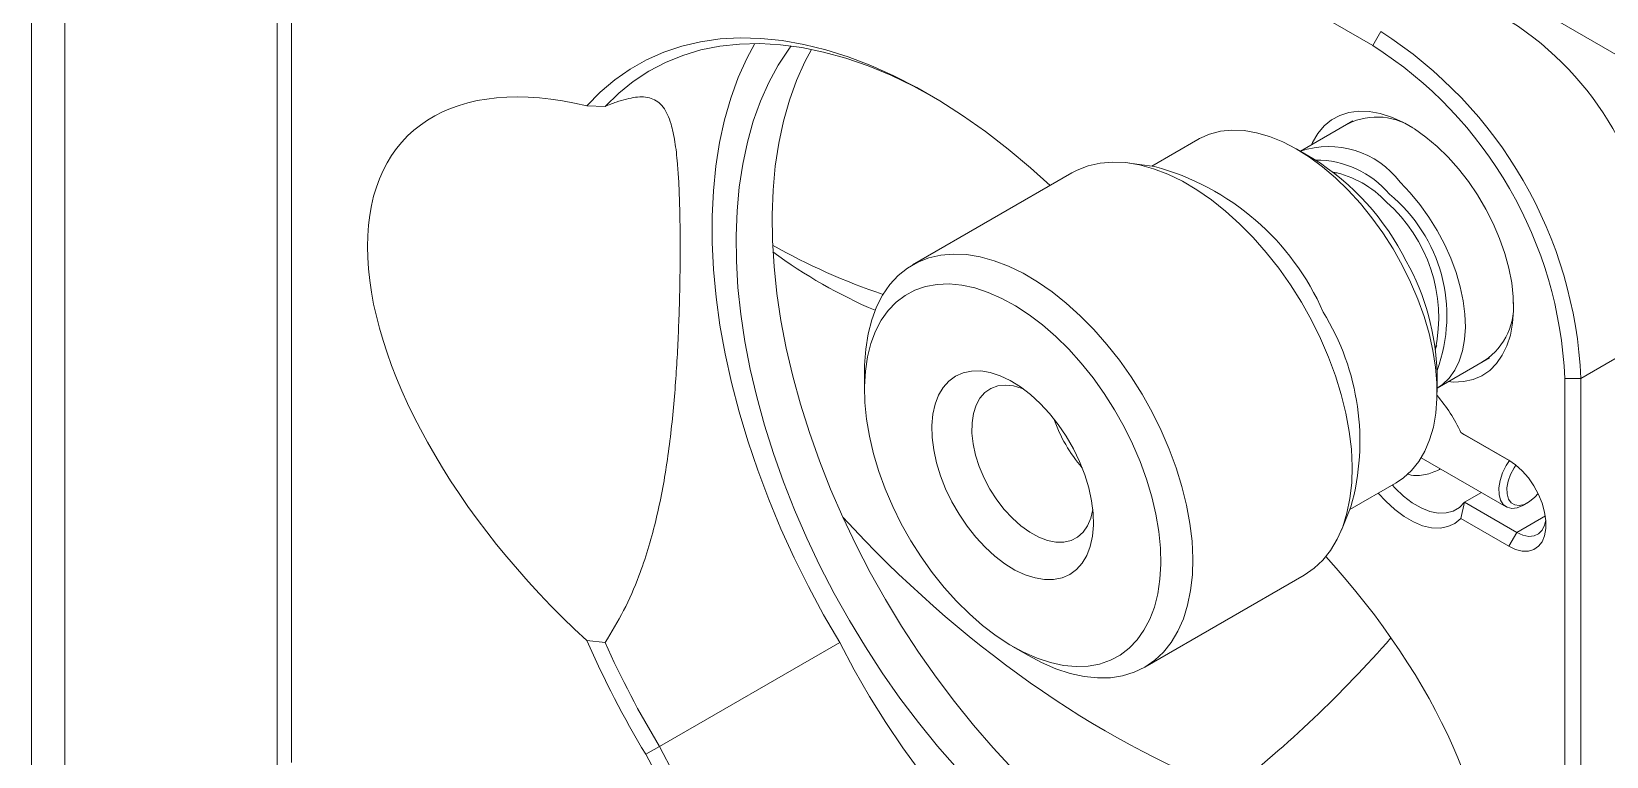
# Model space of a CAD drawing. Header units: inches. Extents: x 0.1 to 10.9, y 0 to 8.5.
# Drawn here: x 7.174 to 8.101, y 7.19 to 7.617 of the extents above; entities that cross this region are included whole.
import ezdxf

# ---------------------------------------------------------------- set-up
doc = ezdxf.new("R2010")
doc.units = ezdxf.units.IN
doc.header["$MEASUREMENT"] = 0

msp = doc.modelspace()

# ---------------------------------------------------------------- linework, layer by layer
at = {"color": 7, "linetype": 'Continuous', "lineweight": 0}
for p, q in [((7.17416, 7.13412), (7.17416, 8.15752)), ((7.31875, 7.17795), (7.31875, 7.94379)), ((7.96364, 7.60853), (7.44038, 7.91061)), ((7.32725, 7.84527), (7.32725, 7.1866)), ((8.25463, 7.51783), (7.76835, 7.79855)), ((7.96836, 7.6167), (7.96364, 7.60853)), ((7.51178, 7.57262), (7.50109, 7.57293)), ((7.95192, 7.56407), (7.92106, 7.54626)), ((7.86073, 7.55319), (7.83358, 7.53752)), ((7.9285, 7.54197), (7.91907, 7.54741)), ((7.83525, 7.53729), (7.82049, 7.5393)), ((7.78663, 7.53351), (7.69281, 7.47935)), ((8.00155, 7.40683), (8.03241, 7.42464)), ((7.6645, 7.41678), (7.6645, 7.40589)), ((8.00155, 7.40453), (8.00155, 7.41542)), ((8.08621, 7.41257), (8.07678, 7.41257)), ((8.07678, 6.7539), (8.07678, 7.41257)), ((8.08621, 7.41257), (8.08621, 6.7539)), ((8.01554, 7.3807), (8.04378, 7.3644)), ((8.01773, 7.37944), (8.01554, 7.3807)), ((8.04396, 7.36429), (8.01773, 7.37944)), ((7.99221, 7.36589), (8.0422, 7.33703)), ((7.95023, 7.33544), (7.97739, 7.35111)), ((8.02765, 7.34543), (8.01773, 7.3397)), ((7.94523, 7.32321), (7.95087, 7.33701)), ((8.01773, 7.3397), (8.01554, 7.33007)), ((8.01773, 7.3397), (8.0485, 7.32194)), ((8.05262, 7.33806), (8.05498, 7.33942)), ((8.04378, 7.31377), (8.01554, 7.33007)), ((8.0485, 7.32194), (8.04378, 7.31377)), ((7.82947, 7.24263), (7.92328, 7.29679)), ((7.50109, 7.25822), (7.51178, 7.25707)), ((7.54384, 7.19586), (7.64991, 7.25709)), ((7.7517, 7.25485), (7.76112, 7.2494)), ((7.54384, 7.19586), (7.53569, 7.19138))]:
    msp.add_line(p, q, dxfattribs=at)
at = {"color": 8, "linetype": 'Continuous', "lineweight": 0}
for p, q in [((7.19368, 8.1303), (7.19368, 7.13667)), ((8.12956, 7.4376), (8.08621, 7.41257)), ((8.06528, 7.33162), (8.0485, 7.32194))]:
    msp.add_line(p, q, dxfattribs=at)
at = {"color": 7, "linetype": 'Continuous', "lineweight": 0, "flags": 128}
for points in [[(7.50109, 7.57293), (7.50899, 7.58104), (7.51748, 7.58829), (7.52655, 7.59463), (7.53617, 7.60006), (7.5463, 7.60456), (7.55691, 7.60811), (7.56797, 7.61071), (7.57945, 7.61234), (7.59131, 7.613), (7.60351, 7.61268), (7.61602, 7.6114), (7.62879, 7.60915), (7.64179, 7.60593), (7.65498, 7.60177), (7.66831, 7.59667), (7.68175, 7.59065), (7.69525, 7.58373), (7.70877, 7.57592), (7.72228, 7.56726), (7.73571, 7.55776), (7.74905, 7.54747), (7.76224, 7.5364), (7.7737, 7.52605)], [(7.70442, 7.57853), (7.6933, 7.58452), (7.67991, 7.59094), (7.66661, 7.59644), (7.65344, 7.601), (7.64043, 7.6046), (7.62764, 7.60725), (7.6151, 7.60893), (7.60285, 7.60962), (7.59093, 7.60934), (7.57938, 7.60809), (7.56824, 7.60585), (7.55754, 7.60265), (7.54731, 7.5985), (7.53759, 7.5934), (7.52841, 7.58737), (7.5198, 7.58044), (7.51178, 7.57262)], [(7.60001, 7.60965), (7.59532, 7.6009), (7.59022, 7.58957), (7.58583, 7.57751), (7.58216, 7.56479), (7.57921, 7.55142), (7.577, 7.53747), (7.57553, 7.52296), (7.57481, 7.50795), (7.57485, 7.49249), (7.57563, 7.47662), (7.57716, 7.46039), (7.57944, 7.44386), (7.58245, 7.42707), (7.58619, 7.41008), (7.59065, 7.39295), (7.59581, 7.37572), (7.60165, 7.35846), (7.60816, 7.34121), (7.61531, 7.32403), (7.62309, 7.30697), (7.63147, 7.2901), (7.64041, 7.27345), (7.64991, 7.25709)], [(7.71898, 7.18292), (7.70742, 7.19622), (7.69621, 7.21008), (7.68539, 7.22445), (7.67499, 7.23928), (7.66505, 7.25452), (7.65561, 7.27013), (7.64668, 7.28605), (7.6383, 7.30222), (7.63051, 7.3186), (7.62332, 7.33512), (7.61676, 7.35175), (7.61085, 7.36841), (7.60561, 7.38505), (7.60106, 7.40162), (7.59722, 7.41807), (7.59409, 7.43433), (7.59168, 7.45036), (7.59001, 7.4661), (7.58909, 7.48151), (7.5889, 7.49651), (7.58946, 7.51108), (7.59076, 7.52516), (7.59279, 7.5387), (7.59556, 7.55166), (7.59905, 7.56399), (7.60325, 7.57566), (7.60815, 7.58662), (7.61372, 7.59684), (7.61996, 7.60629), (7.62138, 7.6082)], [(7.63325, 7.6062), (7.62936, 7.59887), (7.62446, 7.5879), (7.62027, 7.57624), (7.61678, 7.5639), (7.61401, 7.55094), (7.61197, 7.5374), (7.61067, 7.52333), (7.61011, 7.50876), (7.6103, 7.49375), (7.61123, 7.47835), (7.6129, 7.46261), (7.6153, 7.44658), (7.61843, 7.43031), (7.62228, 7.41387), (7.62683, 7.3973), (7.63206, 7.38065), (7.63797, 7.36399), (7.64453, 7.34737), (7.65172, 7.33084), (7.65952, 7.31447), (7.66789, 7.29829), (7.67682, 7.28238), (7.68627, 7.26677), (7.69621, 7.25153), (7.7066, 7.23669), (7.71742, 7.22233), (7.72863, 7.20847), (7.74019, 7.19516), (7.75206, 7.18246)], [(7.92768, 7.55008), (7.9283, 7.55143), (7.93138, 7.55667), (7.9351, 7.5611), (7.93942, 7.56466), (7.9443, 7.56733), (7.94967, 7.56905), (7.95546, 7.56982), (7.96162, 7.56962), (7.96805, 7.56846), (7.97469, 7.56634), (7.98145, 7.5633), (7.98826, 7.55938), (7.99502, 7.55461), (8.00166, 7.54906), (8.00809, 7.54279), (8.01425, 7.53589), (8.02004, 7.52843), (8.02541, 7.5205), (8.03029, 7.51221), (8.03462, 7.50365), (8.03834, 7.49492), (8.04141, 7.48614), (8.04379, 7.4774), (8.04546, 7.46882), (8.0464, 7.4605), (8.04659, 7.45254), (8.04602, 7.44503), (8.04472, 7.43807), (8.04269, 7.43175), (8.03996, 7.42613), (8.03655, 7.42129), (8.03253, 7.41728), (8.02792, 7.41416), (8.02279, 7.41197), (8.0172, 7.41072), (8.01121, 7.41043), (8.00817, 7.41064)], [(7.86073, 7.55319), (7.86176, 7.55377), (7.86766, 7.55634), (7.87403, 7.55797), (7.8808, 7.55864), (7.88793, 7.55835), (7.89533, 7.55709), (7.90295, 7.55488), (7.91071, 7.55175), (7.91855, 7.54771), (7.92639, 7.54281), (7.93417, 7.53708), (7.94181, 7.53059), (7.94925, 7.52338), (7.95641, 7.51554), (7.96323, 7.50711), (7.96965, 7.49819), (7.97562, 7.48885), (7.98107, 7.47918)], [(7.78663, 7.53351), (7.78963, 7.5351), (7.79618, 7.53766), (7.80319, 7.53927), (7.8106, 7.5399), (7.81837, 7.53956), (7.82641, 7.53824), (7.83469, 7.53596), (7.84312, 7.53274), (7.85164, 7.52859), (7.86019, 7.52356), (7.8687, 7.51768), (7.8771, 7.51099), (7.88532, 7.50356), (7.89331, 7.49543), (7.901, 7.48668), (7.90833, 7.47737), (7.91524, 7.46757), (7.92168, 7.45735), (7.9276, 7.44681)], [(7.94276, 7.53356), (7.94186, 7.53358), (7.9409, 7.53358)], [(8.00153, 7.40681), (8.00477, 7.40901), (8.00867, 7.41275), (8.01196, 7.41733), (8.01458, 7.42268), (8.01651, 7.42873), (8.01773, 7.43541), (8.0182, 7.44262), (8.01793, 7.45027), (8.01693, 7.45826), (8.0152, 7.4665), (8.01277, 7.47486), (8.00966, 7.48325), (8.00593, 7.49154), (8.00161, 7.49965), (7.99677, 7.50745), (7.99146, 7.51485), (7.98576, 7.52174), (7.97975, 7.52805)], [(7.6645, 7.41678), (7.66455, 7.42032), (7.6652, 7.42979), (7.6666, 7.43872), (7.66875, 7.44704), (7.67161, 7.45469), (7.67518, 7.4616), (7.67942, 7.46773), (7.68429, 7.47302), (7.68977, 7.47743), (7.69581, 7.48094), (7.70236, 7.4835), (7.70937, 7.48511), (7.71679, 7.48574), (7.72455, 7.4854), (7.7326, 7.48408), (7.74087, 7.4818), (7.7493, 7.47858), (7.75782, 7.47443), (7.76637, 7.4694), (7.77488, 7.46352), (7.78328, 7.45683), (7.7915, 7.4494), (7.79949, 7.44127), (7.80718, 7.43252), (7.81451, 7.42321), (7.82142, 7.4134), (7.82786, 7.40319), (7.83378, 7.39265)], [(7.98107, 7.47918), (7.98596, 7.46927), (7.99025, 7.4592), (7.99389, 7.44907), (7.99685, 7.43896), (7.99911, 7.42897), (8.00064, 7.4192), (8.00144, 7.40972), (8.00148, 7.40063), (8.00079, 7.392), (7.99935, 7.38392), (7.99718, 7.37645), (7.99431, 7.36968), (7.99076, 7.36364), (7.98655, 7.35841), (7.98174, 7.35403), (7.97739, 7.35111)], [(7.81726, 7.38412), (7.82229, 7.37395), (7.82672, 7.36362), (7.8305, 7.35323), (7.83362, 7.34285), (7.83603, 7.33258), (7.83772, 7.32251), (7.83869, 7.31272), (7.8389, 7.30329), (7.83838, 7.29432), (7.83712, 7.28586), (7.83512, 7.278), (7.83242, 7.2708), (7.82902, 7.26432), (7.82497, 7.25862), (7.82029, 7.25375), (7.81503, 7.24974), (7.80923, 7.24664), (7.80293, 7.24447), (7.7962, 7.24325), (7.78909, 7.24298), (7.78166, 7.24367), (7.77398, 7.24532), (7.7661, 7.24791), (7.7581, 7.25142), (7.75005, 7.25581), (7.74201, 7.26106), (7.73406, 7.26711), (7.72625, 7.27392), (7.71867, 7.28142), (7.71136, 7.28956), (7.7044, 7.29826), (7.69784, 7.30745), (7.69174, 7.31704), (7.68616, 7.32697), (7.68113, 7.33714), (7.6767, 7.34747), (7.67292, 7.35786), (7.66981, 7.36824), (7.66739, 7.37851), (7.6657, 7.38858), (7.66474, 7.39837), (7.66452, 7.4078), (7.66504, 7.41678), (7.66631, 7.42523), (7.6683, 7.43309), (7.671, 7.4403), (7.6744, 7.44677), (7.67845, 7.45247), (7.68313, 7.45734), (7.68839, 7.46135), (7.69419, 7.46445), (7.70049, 7.46662), (7.70722, 7.46785), (7.71433, 7.46811), (7.72176, 7.46742), (7.72944, 7.46577), (7.73732, 7.46318), (7.74532, 7.45967), (7.75337, 7.45528), (7.76141, 7.45003), (7.76936, 7.44398), (7.77717, 7.43717), (7.78475, 7.42967), (7.79206, 7.42153), (7.79902, 7.41283), (7.80558, 7.40364), (7.81168, 7.39405), (7.81726, 7.38412)], [(7.9276, 7.44681), (7.93295, 7.43602), (7.93769, 7.42507), (7.94178, 7.41404), (7.94519, 7.40302), (7.94789, 7.39209), (7.94987, 7.38135), (7.95111, 7.37086), (7.95159, 7.36073), (7.95131, 7.35102), (7.95029, 7.34181), (7.94851, 7.33318), (7.94601, 7.32519), (7.94279, 7.3179), (7.93888, 7.31137), (7.93432, 7.30566), (7.92913, 7.3008), (7.92337, 7.29684), (7.92328, 7.29679)], [(8.00049, 7.43035), (8.00086, 7.43097), (8.00141, 7.43197)], [(7.7875, 7.37115), (7.79115, 7.36357), (7.79418, 7.35587), (7.79655, 7.34816), (7.7982, 7.34057), (7.79912, 7.33322), (7.7993, 7.32622), (7.79872, 7.31968), (7.7974, 7.3137), (7.79536, 7.30839), (7.79263, 7.30382), (7.78926, 7.30007), (7.7853, 7.29719), (7.7808, 7.29523), (7.77585, 7.29422), (7.77052, 7.29418), (7.76488, 7.29511), (7.75905, 7.29699), (7.75309, 7.29979), (7.74712, 7.30347), (7.74121, 7.30798), (7.73548, 7.31323), (7.72999, 7.31915), (7.72485, 7.32565), (7.72014, 7.33262), (7.71592, 7.33995), (7.71227, 7.34752), (7.70924, 7.35522), (7.70688, 7.36293), (7.70522, 7.37052), (7.7043, 7.37787), (7.70413, 7.38487), (7.7047, 7.39141), (7.70602, 7.39739), (7.70806, 7.4027), (7.71079, 7.40727), (7.71416, 7.41102), (7.71812, 7.4139), (7.72262, 7.41586), (7.72757, 7.41687), (7.73291, 7.41691), (7.73854, 7.41598), (7.74437, 7.4141), (7.75033, 7.4113), (7.7563, 7.40762), (7.76221, 7.40311), (7.76795, 7.39786), (7.77343, 7.39194), (7.77857, 7.38544), (7.78328, 7.37847), (7.7875, 7.37115)], [(7.7989, 7.33559), (7.79888, 7.33547), (7.79769, 7.33028), (7.79577, 7.32576), (7.79317, 7.32203), (7.78993, 7.31916), (7.78612, 7.31721), (7.78184, 7.31622), (7.77716, 7.31622), (7.7722, 7.31719), (7.76704, 7.31913), (7.76181, 7.32199), (7.75662, 7.32571), (7.75158, 7.33022), (7.74678, 7.3354), (7.74235, 7.34116), (7.73836, 7.34738), (7.73491, 7.35391), (7.73207, 7.36062), (7.7299, 7.36737), (7.72845, 7.37401), (7.72774, 7.3804), (7.72779, 7.38641), (7.72861, 7.3919), (7.73017, 7.39677), (7.73244, 7.4009), (7.73537, 7.40421), (7.7389, 7.40663), (7.74295, 7.4081), (7.74745, 7.4086), (7.75228, 7.40812), (7.75736, 7.40665), (7.75803, 7.40639)], [(7.83378, 7.39265), (7.83913, 7.38186), (7.84387, 7.37091), (7.84796, 7.35988), (7.85137, 7.34886), (7.85407, 7.33793), (7.85605, 7.32718), (7.85729, 7.3167), (7.85777, 7.30657), (7.8575, 7.29686), (7.85647, 7.28765), (7.85469, 7.27902), (7.85219, 7.27103), (7.84897, 7.26374), (7.84506, 7.25721), (7.8405, 7.2515), (7.83532, 7.24664), (7.82955, 7.24268), (7.82325, 7.23964), (7.81646, 7.23755), (7.80925, 7.23643), (7.80165, 7.23629), (7.79374, 7.23712), (7.78557, 7.23892), (7.77721, 7.24167), (7.76873, 7.24536), (7.76112, 7.2494)], [(8.05262, 7.33806), (8.05209, 7.33776), (8.04871, 7.33641), (8.04554, 7.33607), (8.04275, 7.33675), (8.04049, 7.33841), (8.03889, 7.34098), (8.03803, 7.3443), (8.03795, 7.34821), (8.03867, 7.35248), (8.04014, 7.3569), (8.04228, 7.36121), (8.04419, 7.36416)], [(8.048, 7.36149), (8.04688, 7.35984), (8.04481, 7.35598), (8.04337, 7.35198), (8.04267, 7.34808), (8.04274, 7.34454), (8.04358, 7.34158), (8.04513, 7.33937), (8.0473, 7.33807), (8.04996, 7.33775), (8.05293, 7.33843), (8.05603, 7.34008), (8.05906, 7.34258), (8.06103, 7.34474)], [(8.04378, 7.3644), (8.04781, 7.36164), (8.0517, 7.35812), (8.05532, 7.35394), (8.05855, 7.34926), (8.06127, 7.34424), (8.0634, 7.33904), (8.06487, 7.33384), (8.06561, 7.32882), (8.06561, 7.32415), (8.06487, 7.31998), (8.0634, 7.31647), (8.06127, 7.31373), (8.05855, 7.31185), (8.05532, 7.3109), (8.0517, 7.31091), (8.04781, 7.31188), (8.04378, 7.31377)], [(8.01554, 7.33007), (8.01202, 7.32721), (8.00792, 7.32533), (8.00333, 7.32447), (7.99834, 7.32465), (7.99306, 7.32586), (7.98761, 7.32808), (7.9821, 7.33126), (7.97665, 7.33533), (7.97137, 7.34021), (7.96696, 7.3451)], [(7.97518, 7.34984), (7.97693, 7.34792), (7.98186, 7.34322), (7.98698, 7.33933), (7.99216, 7.33634), (7.99728, 7.33432), (8.00221, 7.33333), (8.00683, 7.33338), (8.01102, 7.33448), (8.01469, 7.33661), (8.01773, 7.3397)], [(8.0485, 7.32194), (8.05207, 7.3203), (8.05549, 7.31961), (8.05861, 7.31989), (8.06128, 7.32113), (8.0634, 7.32327), (8.06486, 7.32622), (8.06556, 7.3294)], [(7.64991, 7.25709), (7.6584, 7.24112), (7.66746, 7.22544), (7.67705, 7.2101), (7.68714, 7.19517), (7.69768, 7.18068)], [(7.54384, 7.19586), (7.55234, 7.17989)], [(7.54438, 7.17509), (7.53569, 7.19138)]]:
    msp.add_lwpolyline(points, dxfattribs=at)
at = {"color": 7, "linetype": 'Continuous', "lineweight": 0}
for centre, radius, start, end in [((7.94534, 7.46733), 0.18442, 2.60548, 57.39452), ((7.83086, 7.40123), 0.2556, 2.54391, 57.45609), ((7.83164, 7.40168), 0.24538, 2.54379, 57.45621), ((7.96614, 7.52828), 0.03811, 56.33287, 120.61856), ((7.93786, 7.49672), 0.0523, 36.79887, 108.76247), ((7.84819, 7.41383), 0.15123, 26.59969, 57.92413), ((7.93013, 7.48398), 0.05707, 40.52616, 90.07508), ((7.79549, 7.39088), 0.15171, 23.57789, 74.80278), ((7.92815, 7.47565), 0.05962, 42.9514, 78.19967), ((7.91432, 7.44938), 0.09296, 339.75822, 50.45776), ((7.91189, 7.44826), 0.09063, 348.15026, 48.63279), ((7.7948, 7.81666), 0.37422, 240.47914, 251.39575), ((7.78918, 7.72978), 0.30141, 233.67267, 246.86199), ((7.8577, 7.41149), 0.14391, 1.56193, 29.1265), ((8.00805, 7.45512), 0.03858, 299.80913, 3.22869), ((7.81149, 7.37557), 0.14462, 344.53639, 31.70214), ((7.93327, 7.34332), 0.09037, 24.43428, 40.93603), ((7.85683, 7.41623), 0.08533, 198.78223, 221.2124), ((8.04085, 7.49527), 0.58952, 203.70971, 211.02999), ((8.03977, 7.49462), 0.57896, 204.22315, 211.06572)]:
    msp.add_arc(centre, radius, start, end, dxfattribs=at)
for centre, major_axis, start_param, end_param in [((7.58025, 7.36988), (0.18501, -0.18501), 2.438256, 4.800322), ((7.80749, 7.44387), (-0.2605, 0.2605), 1.488722, 2.297291), ((7.82378, 7.22929), (0.18501, -0.18501), 5.579849, 7.762197), ((7.80749, 7.36047), (0.2605, 0.2605), 4.48349, 4.839993)]:
    msp.add_ellipse(centre, major_axis=major_axis, ratio=0.517687, start_param=start_param, end_param=end_param, dxfattribs=at)
for points, knots in [([(7.51178, 7.57262), (7.51401, 7.57351), (7.51849, 7.57528), (7.52444, 7.57707), (7.52982, 7.57813), (7.53472, 7.57833), (7.53911, 7.57753), (7.54291, 7.57553), (7.54609, 7.57233), (7.54864, 7.56793), (7.55103, 7.56144), (7.55302, 7.55215), (7.55436, 7.54056), (7.55516, 7.52875), (7.55564, 7.51733), (7.55592, 7.5048), (7.55602, 7.49128), (7.55595, 7.47691), (7.55569, 7.46172), (7.55522, 7.44571), (7.5545, 7.4292), (7.5535, 7.41242), (7.55214, 7.3954), (7.55032, 7.37803), (7.54799, 7.36085), (7.54507, 7.34406), (7.54151, 7.32779), (7.53713, 7.31175), (7.53113, 7.2942), (7.52306, 7.27546), (7.51556, 7.26324), (7.51178, 7.25707)], [0, 0, 0, 0, 0.027742, 0.055793, 0.083842, 0.11222, 0.143392, 0.174963, 0.206536, 0.238744, 0.269781, 0.317121, 0.364463, 0.397211, 0.430177, 0.463823, 0.497703, 0.53129, 0.565109, 0.599662, 0.634469, 0.668066, 0.701902, 0.736509, 0.771391, 0.804103, 0.837333, 0.870832, 0.904891, 0.952054, 1, 1, 1, 1]), ([(7.98394, 7.35644), (7.98436, 7.35626), (7.98624, 7.35546), (7.98994, 7.3553), (7.9945, 7.35576), (7.99877, 7.35709), (8.00169, 7.35824), (8.00327, 7.35927), (8.00346, 7.3594)], [0, 0, 0, 0, 0.073902, 0.332122, 0.557837, 0.752454, 0.970505, 1, 1, 1, 1])]:
    msp.add_open_spline(points, degree=3, knots=knots, dxfattribs=at)

doc.saveas('drawing.dxf')
